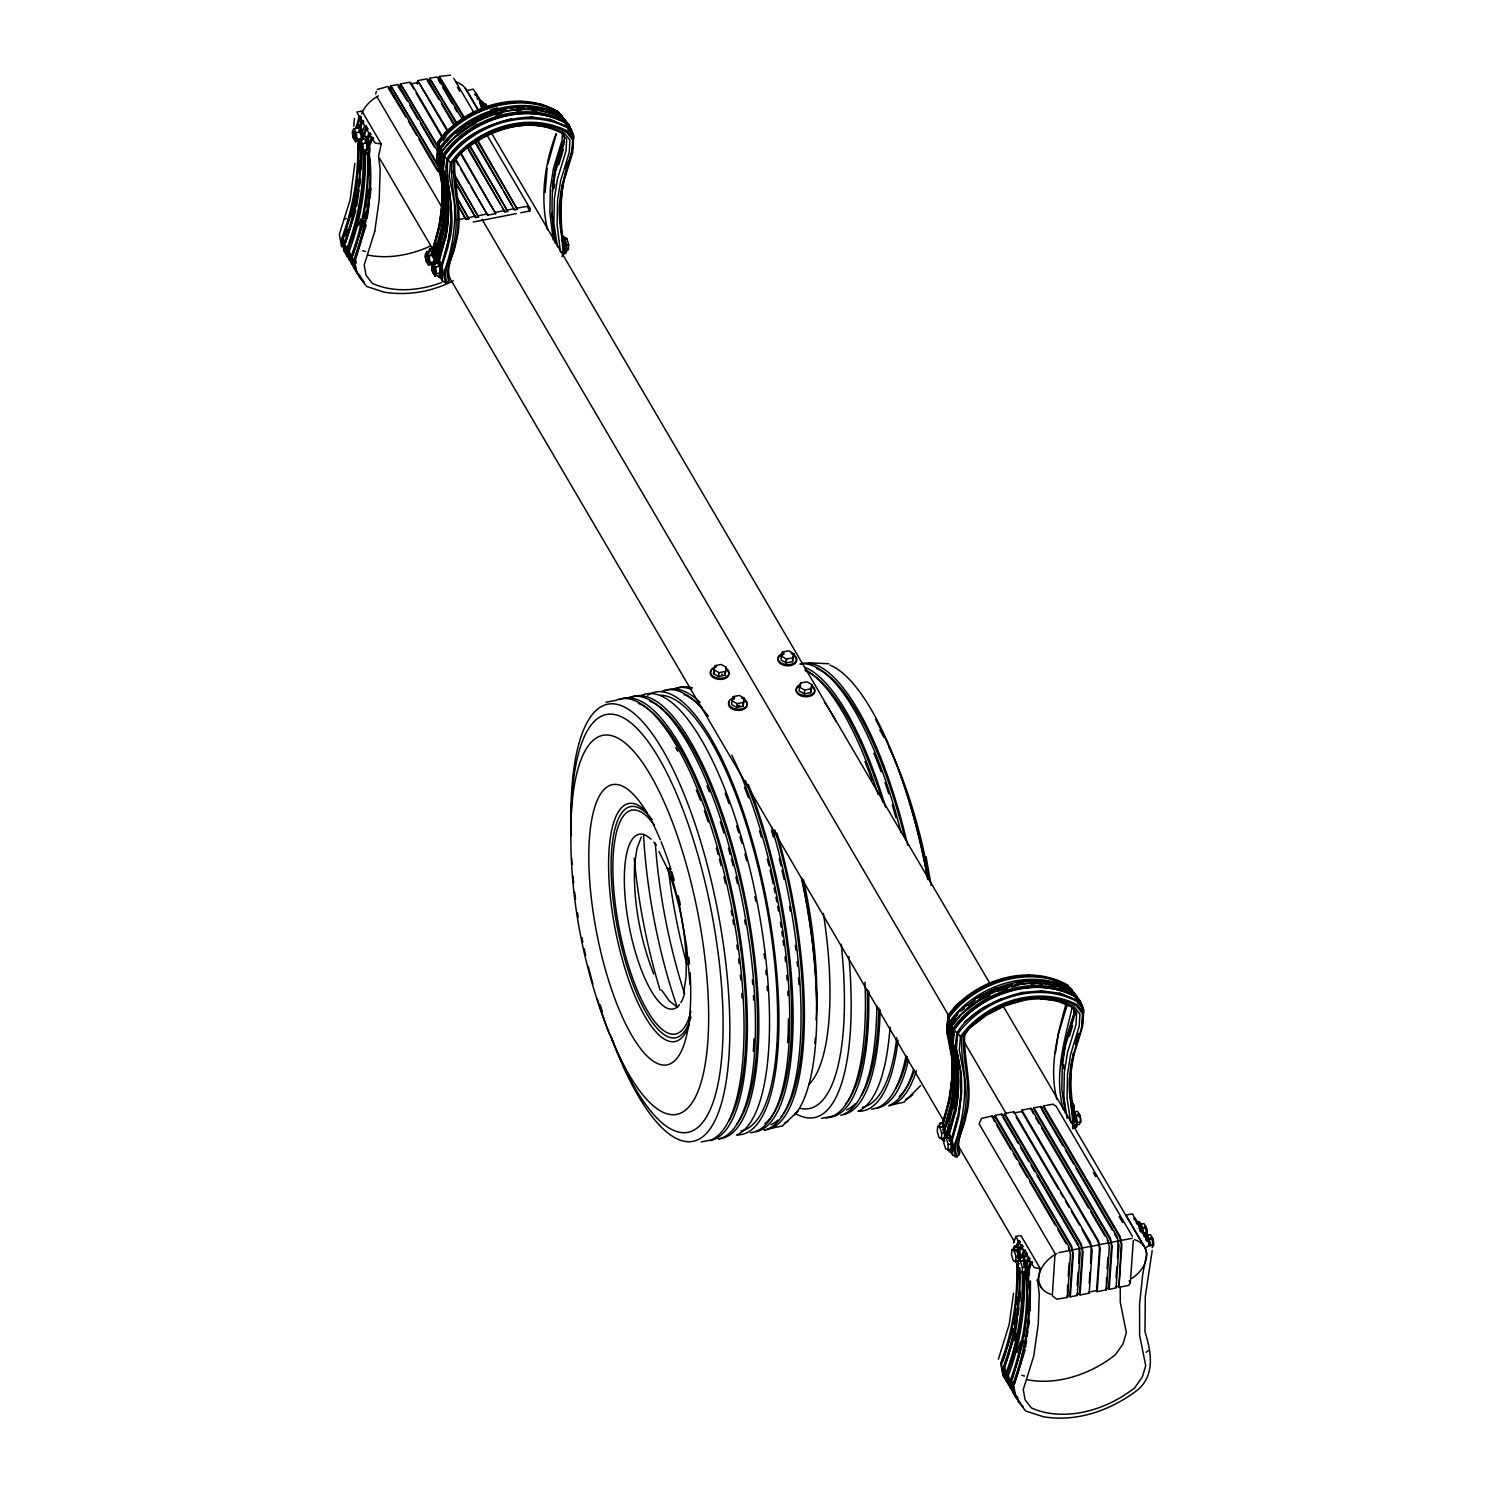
<?xml version="1.0" encoding="UTF-8"?>
<svg xmlns="http://www.w3.org/2000/svg" width="1493" height="1493" viewBox="0 0 1493 1493"><rect width="100%" height="100%" fill="white"/><g stroke="black" fill="none" stroke-linecap="round" stroke-linejoin="round"><path stroke-width="1.5" d="M357.76 143.496C358.563 175.95 352.964 208.236 341.636 238.656L343.857 250.805L350.09 258.812M360.205 147.676C361.007 180.13 355.409 212.417 344.099 242.836M360.933 150.756C361.605 182.613 355.857 214.227 344.808 244.068L347.029 256.199L352.012 262.619M361.773 149.151L361.306 169.381M363.228 152.827C364.031 185.3 358.432 217.567 347.123 247.987L349.325 260.137L353.076 264.952M364.796 152.454C365.58 184.927 360.037 217.25 348.709 247.689L350.836 259.353M1018.375 1267.669L1018.282 1279.165M1023.843 1277C1024.627 1309.492 1019.084 1341.815 1007.756 1372.254L1009.884 1383.918M571.24 816.783C568.198 890.593 582.289 964.665 609.051 1033.38M634.6 864.354C633.051 901.716 640.198 939.209 653.729 973.977M439.595 145.679L438.102 141.63C463.185 106.992 515.813 89.375 555.097 109.978L559.912 116.118M942.68 1123.688L949.193 1100.061L952.105 1075.632L951.676 1057.399L946.823 1031.812L948.055 1015.445C973.137 980.808 1025.784 963.19 1065.05 983.794L1067.458 986.854M545.15 192.578L547.129 168.373M1062.344 1060.721L1061.859 1089.666L1065.461 1113.255M1063.576 1068.745L1063.651 1064.304M368.92 175.334L368.995 152.211M1074.214 1121.112A233.636 167.365 -30.4 0 1 1074.102 1054.263L1082.705 1026.102L1083.545 1009.567L1077.181 1001.448C1037 980.341 983.103 998.5 957.648 1034.126L956.453 1048.235M359.048 160.815L358.395 172.721M1020.447 1291.744L1019.887 1301.448M1027.968 1299.899L1024.067 1336.384M1030.133 1310.63L1030.487 1280.938M562.469 132.205L562.021 140.398L553.474 168.392L550.357 187.875L549.872 212.417L553.212 239.888M564.317 134.333L564.037 143.832L555.489 171.844L552.373 191.328M568.366 128.641L568.59 124.498L560.808 114.662C520.012 93.219 465.275 111.751 439.577 148.012L438.345 162.476A230.519 165.126 -30.4 0 1 440.715 230.538L434.22 254.183M571.259 133.586L570.139 127.148L557.598 111.21L541.157 104.323L520.385 101.524L511.856 102.289M572.528 148.777L573.293 134.631L572.118 131.104L560.715 116.211M1066.263 1002.979C1057.716 1034.014 1048.702 1066.86 1056.801 1099.296M1072.422 1006.021C1064.957 1039.8 1053.479 1074.773 1063.445 1109.822M1074.269 1008.13L1073.915 1014.568L1065.349 1042.637L1062.27 1061.934M1074.437 1009.473L1073.99 1017.647L1065.442 1045.66L1062.325 1065.144M1075.427 1014.792L1075.669 1010.518M1081.846 1009.025L1082.07 1004.92L1073.915 994.637M1081.697 1026.605L1082.425 1013.504L1076.696 1006.207C1038.195 986.033 986.63 1003.203 961.847 1037.019C959.906 1064.304 971.383 1091.458 963.041 1118.948C961.231 1131.414 952.254 1144.086 957.013 1156.832L952.814 1155.246L949.641 1150.189M1082.481 1022.593L1082.817 1016.528M353.822 126.103L354.42 118.544M356.379 126.793L359.141 116.342L356.808 112.05L361.885 111.042L381.238 144.037L378.587 156.112L380.192 169.511L379.222 199.483L374.762 231.284M354.886 163.372L350.127 199.894L339.34 234.326L341.561 246.774M357.088 128.025L359.85 117.555L361.343 117.611L360.13 120.914M363.322 136.983L366.084 125.711L364.609 125.673L362.295 121.735L363.788 121.773L363.079 120.541L361.586 120.504L359.85 117.555M370.992 188.267L370.003 198.065M433.884 263.216L441.349 232.106A230.295 164.958 -30.4 0 0 438.979 164.099L440.211 149.524C465.984 113.076 520.964 94.451 561.928 115.987M434.5 264.037L434.986 257.169M435.359 263.738L442.693 234.401A230.295 164.958 -30.4 0 0 440.304 166.376L441.555 151.819C467.328 115.372 522.307 96.746 563.253 118.283M435.564 264.112L442.917 234.774A230.295 164.958 -30.4 0 0 440.528 166.749L441.76 152.193C467.552 115.745 522.513 97.101 563.477 118.656M457.138 197.468L468.821 218.892L465.965 219.452L457.81 204.056M452.752 171.49L478.525 216.989L475.67 217.549L454.6 180.074M460.479 152.081L495.676 213.648L487.67 215.216L456.018 159.676M470.146 145.735L507.695 211.315L504.821 211.875L467.272 146.295M474.643 140.379L514.544 209.972L517.399 209.412L477.499 139.819M520.796 212.752L529.828 210.98L530.015 208.441L487.8 136.423M555.153 240.186L551.831 212.454M555.247 243.34C549.779 209.132 550.45 173.337 563.962 140.753M560.435 251.981L557.094 224.473L557.58 199.969L560.677 180.504L569.244 152.473L569.915 140.174L564.727 133.549C530.202 114.961 487.595 129.406 459.993 153.966M562.805 254.295C563.178 236.23 557.15 218.407 560.099 200.118C560.771 179.179 573.069 160.647 572.472 139.689L566.743 132.41C528.223 112.218 476.659 129.387 451.894 163.204C449.953 190.488 461.43 217.642 453.088 245.151C451.278 257.598 442.283 270.27 447.06 283.035L442.842 281.43L439.334 275.757L438.251 276.205M563.57 250.376L564.055 243.49M563.869 251.384C560.043 218.221 558.345 183.62 572.155 151.969M563.813 253.847L564.261 247.297A233.636 167.365 -30.4 0 1 564.149 180.466L572.752 152.305L573.592 135.751L567.209 127.652C527.048 106.544 473.15 124.703 447.695 160.311C445.287 187.763 457.306 215.029 448.852 242.687C446.892 255.396 437.953 268.385 442.842 281.43M564.634 237.648L566.855 238.544L568.721 244.647L568.366 249.854L566.127 248.958M713.505 673.604L714.848 665.673L721.119 664.46L726.289 667.334L724.945 675.265L718.674 676.478L713.505 673.604L714.587 669.499M718.674 676.478L718.954 672.671L713.766 669.778M724.945 675.265L726.289 667.334M731.906 700.758L731.645 704.565L736.833 707.458L743.085 706.226L744.447 698.313L739.259 695.421L732.988 696.652L731.906 700.758L737.094 703.632L743.365 702.419L744.447 698.313M736.833 707.458L737.094 703.632M743.085 706.226L743.365 702.419M781.343 656.155L781.063 659.981L786.251 662.873L792.522 661.642L793.865 653.729L788.677 650.836L782.425 652.049L781.343 656.155L786.512 659.048L792.783 657.834L793.865 653.729M782.164 655.875L782.425 652.049M786.251 662.873L786.512 659.048M792.522 661.642L792.783 657.834M799.483 687.135L799.222 690.942L804.41 693.834L810.662 692.603L812.024 684.69L806.836 681.797L800.565 683.029L799.483 687.135L804.671 690.009L810.942 688.796L812.024 684.69M800.304 686.836L800.565 683.029M804.41 693.834L804.671 690.009M810.662 692.603L810.942 688.796M937.66 1126.487L937.287 1131.713L939.153 1137.815L941.392 1138.711L944.36 1138.133L944.714 1132.907L942.848 1126.804L937.66 1126.487L942.848 1126.804M941.392 1138.711L941.747 1133.486L939.881 1127.383M944.136 1137.535L943.763 1142.761L945.629 1148.863L947.868 1149.741L950.817 1149.162L951.19 1143.955L949.324 1137.853L944.136 1137.535L949.324 1137.853M945.312 1137.554L945.554 1134.008M945.536 1137.909L952.646 1108.217A230.295 164.958 -30.4 0 0 950.276 1040.192L951.508 1025.635C977.28 989.187 1032.26 970.543 1073.224 992.099M947.868 1149.741L948.223 1144.534L946.357 1138.431M994.431 1121.318L992.173 1115.962L981.554 1118.406L979.091 1123.818L1055.066 1253.467L1052.304 1295.719L1056.689 1299.19L1067.458 1297.417L1070.444 1254.755L1068.652 1246.431L992.173 1115.962M994.954 1116.745L995.047 1115.402L1001.896 1114.058L1078.357 1244.527L1080.167 1252.851L1077.181 1295.532L1070.313 1296.857L1069.716 1295.812L1072.665 1253.411L1071.283 1247.01L994.954 1116.745L992.08 1117.305M1001.896 1114.058L1001.803 1115.402L1004.658 1114.842L1081.007 1245.106L1082.388 1251.526L1079.42 1293.927L1080.036 1294.972L1089.181 1293.181L1092.167 1250.518L1090.357 1242.195L1013.896 1111.725L1004.752 1113.498L1004.658 1114.842M1013.896 1111.725L1013.803 1113.069L1021.809 1111.501L1098.157 1241.765L1099.539 1248.185L1096.571 1290.587L1097.187 1291.632L1106.332 1289.84L1109.318 1247.178L1107.507 1238.854L1031.047 1108.366L1021.903 1110.157L1021.809 1111.501M1011.862 1249.566L1011.507 1254.773L1013.374 1260.876L1015.595 1261.772L1018.525 1261.193L1018.898 1255.986L1017.032 1249.884L1011.862 1249.566L1017.032 1249.884M1015.595 1261.772L1015.968 1256.546L1014.102 1250.443M1018.338 1260.596L1017.965 1265.821L1019.831 1271.924L1022.07 1272.801L1025 1272.241L1025.374 1267.016L1023.507 1260.913L1018.338 1260.596L1023.507 1260.913M1033.305 1113.722L1031.047 1108.366M1022.07 1272.801L1022.425 1267.594L1020.559 1261.492M1033.809 1109.168L1033.902 1107.825L1040.77 1106.481L1117.231 1236.95L1119.041 1245.274L1116.055 1287.955L1109.187 1289.28L1108.571 1288.235L1111.539 1245.834L1110.157 1239.433L1033.809 1109.168L1030.954 1109.728M1025.672 1272.95L1026.176 1265.635L1028.696 1258.823L1030.17 1258.86L1025.672 1253.672L1027.147 1253.709L1025.934 1257.013M1028.976 1275.414L1029.461 1268.434L1031.906 1261.809L1030.413 1261.772L1028.696 1258.823M1040.77 1106.481L1040.677 1107.825L1043.532 1107.265L1119.881 1237.529L1121.262 1243.949L1118.91 1287.395L1128.839 1285.305L1130.332 1282.711L1133.28 1240.608M1043.532 1107.265L1043.626 1105.921L1052.938 1104.148L1056.148 1106.294L1132.347 1236.316M1072.758 1128.111C1073.15 1110.045 1067.103 1092.223 1070.052 1073.915C1070.798 1051.613 1084.329 1031.943 1083.545 1009.567L1081.996 1008.036M1073.523 1124.192L1074.008 1117.305L1070.388 1093.604A231.079 165.518 -30.4 0 1 1070.649 1071.899M1073.766 1127.663C1073.728 1103.159 1066.935 1078.375 1073.822 1053.927M1067.458 1297.417L1067.626 1285.212M1068.26 1276.291L1069.193 1262.91M1070.313 1296.857L1073.299 1254.195L1071.507 1245.871L995.047 1115.402M1077.2 1285.548L1078.133 1272.167M1078.748 1263.246L1079.234 1248.708L1082.089 1248.148M1080.036 1294.972L1083.022 1252.291L1081.212 1243.968L1004.752 1113.498M1089.199 1283.215L1089.983 1272.055M1090.599 1263.134L1091.234 1246.375L1081.921 1229.299M1097.187 1291.632L1100.173 1248.95L1098.363 1240.627L1021.903 1110.157M1106.332 1289.84L1106.5 1277.635M1107.134 1268.714L1107.899 1257.554M1109.187 1289.28L1112.173 1246.618L1110.381 1238.294L1033.902 1107.825M1116.055 1277.971L1116.839 1266.81M1117.473 1257.89L1118.108 1241.131L1120.963 1240.571M1118.91 1287.395L1121.896 1244.714L1120.086 1236.391L1043.626 1105.921M1152.185 1250.518L1145.299 1296.521L1144.982 1331.849C1151.103 1351.202 1155.414 1374.157 1138.207 1389.498C1111.576 1410.083 1077.125 1422.474 1043.308 1416.726L1025.728 1411.053L1018.021 1401.143M438.102 141.63L436.87 157.997L441.723 183.583L442.133 201.816L439.222 226.245L432.149 252.018M568.59 124.498L569.934 126.793L558.401 111.975C518.034 90.774 463.894 109.045 438.363 144.84L437.15 159.06A231.079 165.518 -30.4 0 1 439.521 227.272L433.026 250.899M440.398 155.067L440.92 149.001L448.665 138.065M440.752 155.683L441.107 151.633M441.872 160.199L442.208 156.13M571.483 129.443L564.821 120.933C523.856 99.396 468.895 118.04 443.104 154.47L441.872 169.045A230.295 164.958 -30.4 0 1 444.261 237.051L437.169 262.861M568.18 127.297L570.737 130.563L563.981 121.773C523.707 100.61 469.679 118.843 444.168 154.544L442.973 168.728A231.191 165.592 -30.4 0 1 445.325 236.958L438.83 260.584M565.511 122.687C524.715 101.244 469.978 119.776 444.279 156.037L443.048 170.501A230.519 165.126 -30.4 0 1 445.418 238.563M564.335 122.389C524.062 101.225 470.034 119.459 444.541 155.16L443.328 169.344A231.191 165.592 -30.4 0 1 447.452 188.379M531.9 116.995C499.688 118.059 465.219 131.925 446.836 159.303L445.623 173.524A231.079 165.518 -30.4 0 1 447.975 241.717L440.902 267.508M446.37 167.869L447.154 158.575C461.132 136.498 487.035 125.039 511.539 118.731M568.292 129.443L573.592 135.751L573.499 138.774L567.471 131.104C528.205 110.501 475.558 128.118 450.475 162.756L449.318 176.361L454.171 201.91A233.636 167.365 -30.4 0 1 444.578 270.644L444.13 277.175L445.642 283.185M454.712 161.113C453.573 188.118 464.062 215.104 455.944 242.351C454.413 254.37 445.343 266.519 449.897 278.818L447.06 283.035M948.055 1015.445L946.898 1029.05L951.75 1054.599M1068.353 985.791C1027.986 964.59 973.847 982.861 948.316 1018.655L947.103 1032.876A231.079 165.518 -30.4 0 1 949.473 1101.069L942.382 1126.86M948.298 1023.955L948.857 1017.368M948.316 1018.655L949.529 1021.828L948.298 1036.291A230.519 165.126 -30.4 0 1 950.686 1104.353L943.595 1130.145M995.98 988.142L976.441 998.126L958.226 1011.974L950.164 1023.34L948.932 1037.915A230.295 164.958 -30.4 0 1 951.321 1105.921L944.211 1131.713M950.35 1028.882L949.679 1036.982A231.191 165.592 -30.4 0 1 952.31 1047.414M950.033 1037.598L950.369 1033.548M1073.43 992.472C1032.465 970.917 977.504 989.56 951.732 1025.99L950.481 1040.565A230.295 164.958 -30.4 0 1 952.87 1108.571M948.018 1017.685C973.473 982.077 1027.371 963.918 1067.551 985.025L1081.436 1003.259L1074.773 994.749C1033.809 973.212 978.848 991.837 953.057 1028.285L951.825 1042.861A230.295 164.958 -30.4 0 1 954.214 1110.867L947.122 1136.658M1079.42 1002.736L1073.934 995.588C1033.66 974.425 979.632 992.658 954.139 1028.36L952.926 1042.543A231.191 165.592 -30.4 0 1 955.277 1110.773L948.801 1134.4M1074.288 996.204C1034.014 975.041 979.987 993.256 954.494 1028.976L953.001 1044.316A230.519 165.126 -30.4 0 1 955.371 1112.378M1021.996 992.602C997.044 998.686 970.581 1010.388 956.789 1033.119L955.576 1047.34A231.079 165.518 -30.4 0 1 957.946 1115.532L950.854 1141.305M956.509 1039.371L955.931 1046.332L961.305 1073.84L961.735 1092.074L958.805 1116.484L951.732 1142.276M1083.451 1012.59L1077.442 1004.92C1038.158 984.298 985.529 1001.915 960.447 1036.571L959.29 1050.176L964.123 1075.707A233.636 167.365 -30.4 0 1 954.531 1144.459L954.083 1150.991L955.595 1156.982M964.665 1034.929C963.545 1061.934 974.015 1088.92 965.915 1116.167C964.385 1128.185 955.296 1140.335 959.85 1152.633L957.013 1156.832M440.547 221.039L441.088 216.541M442.152 207.546L442.693 203.048M951.302 1088.117L951.843 1083.619M952.646 1076.864L952.926 1060.776M357.443 179.44L353.99 204.093L347.757 223.931M356.752 206.015L358.955 190.339M359.57 185.86L360.522 179.123M364.087 218.557L365.038 211.819M365.654 207.34L368.174 189.406M367.166 218.239L369.368 202.563M1013.56 1293.199L1009.175 1324.459L998.406 1359.209M1013.654 1324.16L1015.856 1308.484M1016.49 1304.005L1017.442 1297.268M1017.368 1319.383L1015.483 1332.82L1004.733 1367.084L1005.442 1370.985M1018.002 1314.904L1018.935 1308.167M1023.451 1340.863L1012.067 1379.607M1025.579 1347.283L1026.531 1340.565M1027.147 1336.086L1027.781 1331.588M1028.416 1327.109L1029.349 1320.391M634.562 864.951L636.932 848.565L641.318 837.013M683.682 992.994L686.015 977.187C687.564 939.825 680.435 902.332 666.886 867.564M547.819 164.062L556.404 133.866M552.391 186.905L555.452 167.701L563.384 141.76M554.034 188.361L554.724 184.068M1055.364 1053.013L1058.481 1033.548L1067.028 1005.517M375.676 93.947L376.385 91.502M433.213 249.014L439.688 225.443M435.583 255.023L442.077 231.396A231.191 165.592 -30.4 0 0 442.88 226.917M437.71 249.2L442.432 232.012M438.401 253.829L441.349 243.098M438.326 264.354L445.698 237.574A231.191 165.592 -30.4 0 0 448.18 194.948M943.165 1122.829L950.239 1097.112M946.133 1126.692L952.03 1105.212M948.26 1120.851L950.033 1114.413M946.581 1134.083L948.951 1125.498M948.876 1136.024L955.651 1111.371A231.191 165.592 -30.4 0 0 958.151 1068.764M556.049 133.791C544.478 164.267 540.13 197.729 547.502 229.754M558.755 164.734L563.365 149.599M1065.405 1041.517L1073.99 1013.411M1069.38 1036.385L1072.665 1025.579M347.104 225.984L343.241 238.357L346.301 254.967L351.284 261.387M345.256 235.465L347.178 229.269M345.685 242.538L355.745 210.476M353.039 255.06L363.769 220.796M1002.941 1360.851L1013.038 1328.639M1012.926 1384.086C1023.209 1355.98 1029.218 1326.363 1029.032 1296.372C1030.823 1284.652 1024.254 1272.783 1030.413 1261.772M1014.531 1383.787L1025.262 1349.523M351.247 216.336L354.699 205.325M358.693 225.686L360.783 219.06M366.214 224.958L355.483 259.222L356.192 263.123M374.762 231.266L364.199 265.007L366.065 275.272L372.298 283.315A91.092 65.244 -30.4 0 0 441.499 282.55M1014.12 1340.658L1016.192 1334.051M1017.05 1352.434L1020.521 1341.423M1136.397 1222.058L1132.59 1213.846L1125.983 1215.115L1145.336 1248.148L1146.773 1253.541L1142.798 1273.884L1139.551 1304.303L1139.626 1335.209L1145.71 1365.684L1142.332 1376.975L1134.773 1387.706A91.092 65.244 -30.4 0 1 1031.346 1407.862L1025.112 1399.837L1023.246 1389.572L1033.809 1355.849L1038.27 1324.048L1039.24 1294.076L1037.635 1280.677L1040.285 1268.621L1020.951 1235.607L1015.949 1236.353L1018.189 1240.888L1015.669 1247.7M562.003 256.591L563.234 253.119M1072.59 1128.671L1073.822 1125.199M358.189 123.005L360.615 116.379L359.141 116.342M359.085 127.316L361.586 120.504M360.429 126.849L362.295 121.735M360.634 127.185L363.079 120.541M362.108 132.466L364.609 125.673M364.124 135.919L366.625 129.107L368.099 129.144L366.084 125.711M366.42 139.838L368.92 133.026L366.625 129.107M367.147 141.07L369.648 134.258L371.122 134.295L368.92 133.026M367.969 139.707L370.413 133.082M368.864 144.019L371.365 137.207L369.648 134.258M369.592 145.25L372.093 138.438L373.586 138.476L371.365 137.207M370.413 143.888L372.858 137.244M1013.467 1243.109L1015.949 1236.353M1017.032 1247.234L1018.898 1242.12L1020.391 1242.157L1018.189 1240.888M1017.237 1247.569L1019.663 1240.926M1018.133 1251.88L1020.633 1245.069L1018.898 1242.12M1018.842 1253.112L1021.343 1246.3L1022.836 1246.338L1021.623 1249.66M1020.895 1248.428L1022.108 1245.106L1020.633 1245.069M1021.156 1257.031L1023.657 1250.22L1021.343 1246.3M1022.705 1256.901L1025.131 1250.257L1023.657 1250.22M1023.172 1260.465L1025.672 1253.672M1025.467 1264.403L1027.968 1257.591M1027.016 1264.272L1029.461 1257.629M1031.906 1261.809L1032.615 1263.041L1031.14 1263.003C1024.945 1276.571 1032.223 1291.258 1029.573 1305.647C1029.125 1332.988 1022.817 1359.675 1013.654 1385.317L1015.856 1397.467L1023.34 1407.097M376.777 96.41L442.432 208.012M389.99 88.124L390.849 85.885L397.698 84.541L399.303 85.736L438.121 151.969M390.587 89.449L391.241 87.714L392.472 88.628L439.446 168.784M399.713 86.239L400.553 83.981L409.717 82.208L411.303 83.403L443.066 137.599M400.292 87.546L400.964 85.81L402.196 86.725L438.606 148.852M416.864 82.899L417.704 80.641L426.849 78.849L428.454 80.043L454.339 124.218M417.443 84.205L418.115 82.47L419.346 83.384L447.527 131.496M428.864 80.547L429.723 78.289L436.572 76.964L438.177 78.159L461.71 118.302M429.461 81.872L430.115 80.137L431.346 81.051L457.175 125.132M438.569 78.662L439.427 76.404L450.681 75.173M920.584 1085.635L903.844 1102.263L892.945 1104.521M362.071 152.79L363.564 150.289L362.706 143.757L360.336 139.707L364.591 138.886L366.961 142.917L367.838 149.449L366.326 151.95L362.071 152.79L359.701 148.74L358.824 142.208L361.362 138.42L360.485 131.869L358.133 127.838L353.86 128.678L352.367 131.16L353.225 137.711L355.595 141.742L359.869 140.902M355.595 141.742L357.088 139.241L356.23 132.709L353.86 128.678M434.948 276.112L436.441 273.611L435.583 267.079L433.213 263.029L437.524 262.189L439.894 266.239L440.752 272.771L439.259 275.272L434.948 276.112L432.578 272.062L431.72 265.53L434.295 261.723L433.418 255.191L431.048 251.16L426.737 252L425.244 254.482L426.102 261.032L428.472 265.063L432.783 264.224M428.472 265.063L429.984 262.563L429.107 256.031L426.737 252M1073.224 1112.136L1077.535 1111.296L1079.906 1115.327L1080.783 1121.859L1079.271 1124.36L1074.96 1125.199M1152.167 1247.681L1153.66 1245.181L1152.801 1238.649L1150.431 1234.618L1146.157 1235.439M439.091 141.35L445.996 131.608L461.412 119.888M438.065 143.869C456.391 116.659 490.693 102.868 522.774 101.823M443.365 140.342L445.866 136.796M446.444 142.32L449.02 138.681M447.751 144.728L450.345 141.07M949.044 1015.165L955.949 1005.405L964.515 998.91M949.529 1021.828C975.246 985.567 1029.983 967.035 1070.761 988.478L1079.887 1000.59M958.618 1011.881L951.228 1023.414M952.515 1021.604L957.685 1014.307M953.803 1024.049L960.298 1014.885M377.132 89.505L387.993 86.426L389.58 87.62L441.349 175.95M798.382 1110.736L782.519 1125.927L771.601 1128.185M1148.266 1350.68L1146.195 1352.322M456.186 133.232L466.936 125.076L486.214 115.204L496.273 112.218M457.53 135.62L468.317 127.428L476.043 123.471M463.894 150.457L460.348 153.144L453.723 162.83C452.192 189.966 463.166 217.045 454.936 244.404C453.275 256.647 444.242 269.039 448.889 281.561M467.44 147.77C493.194 126.98 531.527 116.939 562.003 133.325L566.668 139.278L566.034 150.849L557.505 178.768L554.37 198.494L553.884 223.259L557.486 246.812M967.949 996.298L989.654 983.924M960.764 1011.134L964.347 1008.41M967.931 1005.685L975.097 1000.254M962.108 1013.523L978.27 1001.243L989.859 995.308M964.571 1022.126L982.525 1008.503L1001.84 998.612M986.257 1014.848L970.319 1026.96L963.676 1036.627C962.145 1063.781 973.137 1090.842 964.889 1118.22C963.228 1130.462 954.195 1142.854 958.861 1155.377M969.946 1027.781L986.481 1015.24L1004.602 1005.965L1023.526 1000.329M463.129 118.582L481.772 109.064L505.474 102.868M466.562 124.46L485.86 114.606L505.978 108.597M976.534 998.276C1004.64 981.069 1041.722 972.988 1071.881 989.803M978.811 997.903L994.245 990.008M988.217 1013.859L1003.893 1005.834M453.349 280.777C432.242 291.676 407.757 295.931 384.261 292.161L366.681 286.488L358.973 276.578M344.211 219.191L346.227 218.445M948.223 1150.021L949.287 1149.573M477.349 97.493L476.267 93.499L474.737 94.115L475.465 95.347L476.995 94.731L478.73 97.661L480.335 103.67M478.73 97.661L477.181 98.295L477.909 99.527L479.44 98.893L482.818 106.824M481.25 107.365L480.205 103.465L481.754 102.83M483.751 106.264L482.22 106.899L480.205 103.465M1135.315 1218.045L1133.784 1218.68L1134.512 1219.912L1136.042 1219.277L1138.842 1226.238M1137.759 1222.226L1136.229 1222.86L1136.957 1224.092L1138.487 1223.458L1140.783 1227.377L1142.388 1233.386M1140.297 1231.912L1139.252 1228.011L1140.783 1227.377M1145.336 1248.148L1150.562 1244.173L1148.266 1240.16L1146.736 1240.795L1142.798 1230.829L1141.268 1231.464L1139.252 1228.011M1145.112 1234.748L1143.563 1235.383L1144.291 1236.615L1145.822 1235.98L1147.557 1238.929L1149.162 1244.938M1147.557 1238.929L1146.027 1239.563L1146.736 1240.795M490.656 109.773L497.318 107.795M500.304 111.005L506.351 109.213M495.695 115.129L501.76 113.337M991.725 982.861L1009.007 977.71M996.167 989.019L1012.273 984.223M997.585 991.352L1007.682 988.347M1011.713 987.153L1017.759 985.343M1005.927 1005.218C1027.968 997.025 1053.61 995.794 1074.68 1007.364L1079.868 1013.99L1079.196 1026.288L1070.649 1054.301L1067.532 1073.784L1067.066 1098.288L1070.668 1121.896M1058.742 1252.646L1070.052 1250.369M391.241 87.714L388.385 88.274L406.059 117.238M400.964 85.81L398.108 86.37L407.552 101.319M410.108 84.037L418.115 82.47M430.115 80.137L427.259 80.678L439.054 99.639M483.247 105.014L486.177 104.435L487.427 108.504M356.23 132.709L360.485 131.869M357.088 139.241L361.362 138.42M362.706 143.757L366.961 142.917M363.564 150.289L367.838 149.449M457.474 219.77L466.059 218.109M468.914 217.549L475.763 216.205M478.618 215.645L487.782 213.872M495.769 212.305L504.914 210.513M507.788 209.972L514.637 208.628M517.492 208.068L527.496 206.295L530.015 208.441M473.3 222.009L516.261 213.63M429.107 256.031L433.418 255.191M429.984 262.563L434.295 261.723M566.855 238.544L563.906 239.123L565.772 245.225L568.721 244.647M435.583 267.079L439.894 266.239M436.441 273.611L440.752 272.771M718.954 672.671L725.206 671.458M606.046 702.251L616.105 700.292A225.368 69.201 79 0 1 728.547 892.161A225.368 69.201 79 0 1 711.228 1139.961L701.169 1141.921M832.553 1116.297L821.598 1118.313M941.747 1133.486L944.714 1132.907M1079.906 1115.327L1075.595 1116.167L1076.472 1122.699L1080.783 1121.859M948.223 1144.534L951.19 1143.955M1139.682 1224.409L1143.955 1223.569L1146.325 1227.601L1147.184 1234.132M1142.052 1228.44L1146.325 1227.601M1015.968 1256.546L1018.898 1255.986M1072.907 1249.809L1079.775 1248.465M1082.63 1247.924L1091.775 1246.132M1099.781 1244.565L1108.926 1242.792M1111.781 1242.232L1118.649 1240.888M1121.504 1240.347L1132.273 1238.294M1072.366 1250.052L1069.511 1250.593L1068.428 1247.569M1091.234 1246.375L1099.24 1244.807M1111.24 1242.475L1108.385 1243.016L1107.302 1239.992M1148.528 1239.489L1152.801 1238.649M1022.425 1267.594L1025.374 1267.016M1149.386 1246.02L1153.66 1245.181M1019.831 1271.924L1025 1272.241M1066.842 1296.372L1069.716 1295.812M1076.565 1294.487L1079.42 1293.927M1096.571 1290.587L1088.565 1292.136L1089.181 1293.181M1105.716 1288.795L1108.571 1288.235M1115.439 1286.91L1118.294 1286.35M510.382 108.205L523.614 107.011M517.362 108.224L523.968 107.627M516.634 110.725L521.057 110.333M1011.172 977.075L1019.7 976.31M1026.083 975.731L1030.338 975.34M1015.949 982.413L1035.769 980.621L1054.189 983.122L1068.615 989.168M1016.304 983.029L1022.91 982.431M1031.719 981.629L1036.142 981.237M1031.01 984.148L1035.433 983.738M1021.492 992.528L1041.853 990.811M808.777 662.836L828.802 663.713M381.238 144.056L375.191 143.011L372.093 138.438M1040.285 1268.621L1034.238 1267.557L1031.14 1263.003M528.111 107.123L544.236 109.325M528.485 107.739L533.076 108.354M532.292 110.37L536.901 110.986M531.209 116.939L550.357 119.515L566.855 126.438L573.293 134.631M1045.343 982.487L1049.952 983.122M1037.635 983.551L1042.245 984.167M1049.168 985.119L1056.092 986.071M1041.162 990.755L1060.31 993.33L1076.826 1000.254L1083.265 1008.447L1082.07 1004.92M1040.453 998.705L1057.305 1001.001L1071.955 1007.14L1076.64 1013.094L1076.005 1024.665L1067.476 1052.584L1064.322 1072.291L1063.837 1097.056L1067.122 1118.481M365.58 251.459L362.724 250.787M1024.627 1376.023L1021.772 1375.352M943.464 1139.924L944.696 1140.372M483.956 103.54L486.177 104.435M540.149 104.771L544.087 106.432M548.043 109.082L554.164 111.658M546.289 110.183L556.59 114.494M552.839 113.375L559.017 115.969M549.48 119.44L565.791 126.27M1048.142 977.766L1063.893 984.372M1054.562 983.738L1060.739 986.332M1064.845 988.049L1071.041 990.643L1077.088 998.201M1060.217 987.787L1064.36 989.523M1075.464 996.503C1034.686 975.041 979.949 993.573 954.232 1029.834L956.789 1033.119M1059.451 993.256L1075.762 1000.086L1078.263 1003.259M1071.078 991.464L1073.915 993.144M439.427 76.404L464.566 117.742M439.838 78.233L464.547 119.235M429.723 78.289L457.194 123.658M417.704 80.641L447.545 130.003M400.553 83.981L438.625 147.396M390.849 85.885L439.502 167.365M677.673 1007.308L669.536 1001.224L661.642 990.064M450.475 162.756L447.154 158.575M960.447 1036.571L957.106 1032.391M564.821 120.187L567.415 123.079M1074.792 994.002L1077.367 996.895M562.656 119.179L565.231 122.463M444.279 156.037L446.836 159.303M352.068 261.648L344.584 252.018L342.364 239.888C354.196 208.311 359.589 174.681 358.413 140.995M356.323 269.99L351.34 263.57L349.138 251.421C361.213 219.284 366.476 184.964 365.15 150.662M357.387 272.305L353.636 267.49L351.434 255.359C363.788 222.625 368.864 187.633 367.427 152.734M360.597 276.746L354.364 268.721L352.143 256.591C364.516 223.857 369.592 188.864 368.136 153.947M363.583 281.3L356.099 271.67L353.878 259.539C366.009 225.723 372.914 189.014 368.864 153.2M364.292 282.532L356.808 272.902L354.606 260.771C366.662 226.413 374.351 188.846 369.07 152.566M1009.137 1383.376L1002.904 1375.352L1000.683 1363.221C1013.056 1330.487 1018.133 1295.495 1016.677 1260.577M1008.615 1383.003L1003.613 1376.583L1001.411 1364.453C1013.766 1331.719 1018.861 1296.726 1017.405 1261.809M1011.582 1387.557L1005.349 1379.532L1003.128 1367.383C1014.96 1335.824 1020.354 1302.176 1019.196 1268.49M1013.56 1390.394L1006.077 1380.764L1003.856 1368.614C1015.949 1336.478 1021.193 1302.157 1019.887 1267.856M1013.355 1391.103L1008.372 1384.683L1006.151 1372.552C1018.245 1340.397 1023.507 1306.076 1022.182 1271.793M1017.871 1397.765L1010.388 1388.135L1008.167 1375.986C1020.54 1343.252 1025.616 1308.26 1024.161 1273.361M1017.685 1398.474L1012.683 1392.055L1010.481 1379.924C1022.612 1346.107 1029.517 1309.398 1025.467 1273.585M1017.144 1398.101L1013.411 1393.286L1011.19 1381.137C1023.34 1347.339 1030.245 1310.63 1026.176 1274.798M1020.13 1402.655L1015.128 1396.235L1012.422 1381.566M1071.078 1100.248L1073.43 1104.279L1074.307 1110.811M476.267 93.499L473.15 89.132L466.936 90.55L479.44 111.919M465.312 88.33L478.264 110.426M491.216 132.541L990.624 984.689M1002.4 1004.789L1143.75 1245.946M453.816 78.401L473.748 112.404M457.362 87.322L459.713 91.316M527.496 206.986L529.828 210.98M1093.38 1172.658L1095.713 1176.652M1119.078 1216.534L1122.587 1222.524M477.48 141.275L517.399 209.412M438.214 79.708L440.547 83.72M442.898 87.732L452.304 103.764M454.656 107.776L456.989 111.77M475.782 143.832L501.629 187.931M503.981 191.944L512.192 205.959M1041.853 1109.84L1062.997 1145.896M1065.349 1149.909L1073.56 1163.943M1075.912 1167.955L1112.322 1230.083M1114.674 1234.076L1117.025 1238.089M468.933 145.176L507.695 211.315M441.405 103.652L453.144 123.695M468.41 149.748L500.136 203.85M502.488 207.863L504.821 211.875M1035.657 1117.734L1039.184 1123.744M1041.535 1127.756L1088.509 1207.93M1090.86 1211.924L1104.951 1235.98M1129.175 1280.733L1130.332 1282.711M460.441 153.536L495.676 213.648M411.34 84.952L413.692 88.964M416.043 92.958L441.872 137.057M455.962 161.095L458.314 165.107M460.665 169.12L468.895 183.154M471.228 187.148L487.67 215.216M1016.154 1117.081L1058.444 1189.212M1060.795 1193.224L1063.128 1197.237M1065.479 1201.249L1069.007 1207.258M1071.358 1211.271L1079.588 1225.286M482.09 219.415L948.522 1015.296M963.825 1041.405L1006.226 1113.759M440.211 149.524L441.555 151.819M441.76 152.193L443.104 154.47M453.872 174.905L478.525 216.989M950.164 1023.34L951.508 1025.635M951.732 1025.99L953.057 1028.285M409.903 105.331L418.133 119.347M420.466 123.359L434.575 147.415M454.525 181.474L475.67 217.549M1002.979 1117.417L1018.245 1143.47M1020.596 1147.464L1028.826 1161.498M1031.159 1165.51L1034.686 1171.52M1037.038 1175.532L1078.151 1245.666M457.063 198.849L468.821 218.892M408.41 121.25L416.622 135.284M418.973 139.278L437.766 171.359M457.735 205.418L465.965 219.452M996.783 1125.311L1010.873 1149.367M1013.224 1153.38L1016.752 1159.389M1019.103 1163.402L1027.315 1177.417M1029.666 1181.43L1055.514 1225.529M1057.865 1229.523L1066.077 1243.557M360.615 116.379L361.343 117.611M1022.108 1245.106L1022.836 1246.338M1025.131 1250.257L1027.147 1253.709M379.67 158.482L433.866 250.936M449.169 277.063L943.856 1121.168M957.983 1145.299L1014.531 1241.765M1036.907 1279.949L1041.61 1287.992M658.973 851.477L667.091 868.012M438.363 144.84L439.577 148.012M560.398 227.496L561.629 231.564M1148.266 1240.16L1149.349 1244.154M1145.822 1235.98L1146.904 1239.992M1142.798 1230.829L1143.881 1234.823M1138.487 1223.458L1139.551 1227.47M479.44 98.893L480.503 102.905M476.995 94.731L478.059 98.725M669.685 868.03L679.67 906.475L686.612 946.245L690.046 984.596M951.769 1151.14L952.814 1155.246M440.416 274.376L441.984 280.572M440.416 170.277L441.237 174.532M436.945 155.235L438.158 161.617M438.961 165.872L440.976 176.529M346.395 246.42L347.104 250.301M926.071 856.665L931.091 885.424M1069.846 1094.5L1070.5 1098.811M1072.161 1109.579L1071.172 1103.122A3.602 1.101 79 0 1 1072.142 1103.98M1062.773 1092.727L1065.405 1109.896M560.547 224.995L561.536 231.452M1120.235 1286.723L1120.273 1302.195L1126.357 1332.689L1122.979 1343.961L1115.439 1354.692A91.092 65.244 -30.4 0 1 1027.277 1379.737M824.304 702.009A225.368 69.201 79 0 1 836.267 721.754M898.039 1040.061A225.368 69.201 79 0 1 858.568 1111.259M805.306 670.842A221.785 68.081 79 0 1 882.848 802.077M907.333 1056.633A221.785 68.081 79 0 1 895.707 1088.752M804.839 667.334A225.368 69.201 79 0 1 885.629 807.284M908.509 1059.377A225.368 69.201 79 0 1 877.212 1108.105M805.063 669.648A225.368 69.201 79 0 1 878.108 794.481M906.008 1055.906A225.368 69.201 79 0 1 871.613 1109.075M801.05 663.825A225.368 69.201 79 0 1 901.025 832.329M913.735 1068.951A225.368 69.201 79 0 1 889.585 1105.175M799.949 664.068A225.368 69.201 79 0 1 907.707 845.337M916.403 1070.593A225.368 69.201 79 0 1 888.615 1105.884M816.708 668.603A221.785 68.081 79 0 1 904.553 836.976M914.276 1070.649A221.785 68.081 79 0 1 899.271 1096.366M829.884 665.113A222.718 68.379 79 0 1 927.788 879.601M912.802 1094.668A222.718 68.379 79 0 1 905.691 1099.333M875.551 719.533A212.864 65.356 79 0 1 927.732 877.791M879.788 729.946A193.045 59.272 79 0 1 883.931 737.355M889.081 747.452A193.045 59.272 79 0 1 929.71 880.87M896.789 1037.654A221.785 68.081 79 0 1 862.431 1107.321M890.015 1027.165A225.368 69.201 79 0 1 858.064 1111.333M880.124 1009.772A225.368 69.201 79 0 1 840.746 1115.103M848.92 956.658A222.718 68.379 79 0 1 795.153 1113.386M868.646 991.091A225.368 69.201 79 0 1 831.582 1116.988M864.97 982.17A225.368 69.201 79 0 1 825.984 1117.977M841.25 944.285A212.864 65.356 79 0 1 800.547 1108.478M867.377 989.56A221.785 68.081 79 0 1 845.542 1104.055M878.854 1007.924A221.785 68.081 79 0 1 861.498 1095.414M855.321 1103.644A221.785 68.081 79 0 1 846.568 1109.915M823.389 913.305A193.045 59.272 79 0 1 808.739 1084.683M876.839 1005.89A225.368 69.201 79 0 1 843.974 1114.077M873.928 753.349A221.785 68.081 79 0 1 881.15 771.769M885.032 782.593A221.785 68.081 79 0 1 888.746 793.735M892.235 804.876A221.785 68.081 79 0 1 895.968 817.735M864.951 761.542A221.785 68.081 79 0 1 872.099 780.447M571.24 835.651A222.718 68.379 79 0 1 659.197 744.149A222.718 68.379 79 0 1 725.822 1083.713A222.718 68.379 79 0 1 610.282 1034.612M689.523 1023.918A121.232 37.213 79 0 1 615.695 931.669A121.232 37.213 79 0 1 647.104 812.509M571.334 835.278A212.864 65.356 79 0 1 655.763 753.013A212.864 65.356 79 0 1 719.719 1074.363A212.864 65.356 79 0 1 611.645 1037.878M602.407 1011.657A212.864 65.356 79 0 1 600.242 1004.864M570.849 834.886A193.045 59.272 79 0 1 654.307 781.921A193.045 59.272 79 0 1 702.177 1078.543A193.045 59.272 79 0 1 597.312 998.929M592.908 983.98A193.045 59.272 79 0 1 588.298 966.475M585.667 955.389A193.045 59.272 79 0 1 584.174 948.727M582.774 942.046A193.045 59.272 79 0 1 581.878 937.548M578.183 917.131A193.045 59.272 79 0 1 577.474 912.615M575.533 899.178A193.045 59.272 79 0 1 574.656 892.217M573.611 882.923A193.045 59.272 79 0 1 572.92 875.999M572.006 864.596A193.045 59.272 79 0 1 571.576 857.915M690.102 972.69A142.768 43.838 79 0 1 638.071 1045.249A142.768 43.838 79 0 1 590.071 831.172A142.768 43.838 79 0 1 660.298 839.812M661.1 841.753A142.768 43.838 79 0 1 670.973 869.393M671.682 871.632A142.768 43.838 79 0 1 674.201 880.198M678.289 895.781A142.768 43.838 79 0 1 680.379 904.814M688.852 957.237A142.768 43.838 79 0 1 689.467 963.937M690.96 1016.882A117.76 36.149 79 0 1 640.964 1002.848A117.76 36.149 79 0 1 611.495 852.839A117.76 36.149 79 0 1 652.217 819.694M690.867 1011.34A114.047 35.011 79 0 1 642.195 1001.019A114.047 35.011 79 0 1 613.362 853.417A114.047 35.011 79 0 1 654.494 825.218M679.52 1004.602A89.039 27.341 79 0 1 628.124 920.64A89.039 27.341 79 0 1 650.985 839.215M653.803 842.183A89.039 27.341 79 0 1 656.192 845.169M684.596 993.517A89.039 27.341 79 0 1 680.864 1002.624M627.508 698.071A225.368 69.201 79 0 1 741.48 897.125A225.368 69.201 79 0 1 718.301 1139.084M619.464 699.638A225.368 69.201 79 0 1 733.418 898.693A225.368 69.201 79 0 1 710.257 1140.652M641.598 695.309A225.368 69.201 79 0 1 754.04 887.197A225.368 69.201 79 0 1 736.721 1134.979M630.867 697.418A225.368 69.201 79 0 1 745.567 900.092A225.368 69.201 79 0 1 719.402 1138.748M647.682 695.234A225.368 69.201 79 0 1 765.256 894.046A225.368 69.201 79 0 1 737.243 1134.923M660.485 695.253A221.785 68.081 79 0 1 766.674 907.109A221.785 68.081 79 0 1 741.107 1130.985M686.967 964.683A198.382 60.914 79 0 1 668.323 868.366M660.111 990.176A211.017 64.778 79 0 1 634.208 858.176M677.355 1007.514A209.543 64.33 79 0 1 643.539 834.214M684.429 993.256A205.232 63.005 79 0 1 655.315 843.078M675.713 747.694A221.785 68.081 79 0 1 677.747 751.222M696.373 790.096A221.785 68.081 79 0 1 700.422 800.229M704.36 810.83A221.785 68.081 79 0 1 708.167 821.803M716.379 848.173A221.785 68.081 79 0 1 718.208 854.687M719.402 859.072A221.785 68.081 79 0 1 721.156 865.716M723.937 876.895A221.785 68.081 79 0 1 725.523 883.632M731.197 910.749A221.785 68.081 79 0 1 732.055 915.34M732.876 919.931A221.785 68.081 79 0 1 733.679 924.522M736.851 945.05A221.785 68.081 79 0 1 737.449 949.529M738.624 958.879A221.785 68.081 79 0 1 739.166 963.545M740.36 975.172A221.785 68.081 79 0 1 740.771 979.8M741.778 993.424A221.785 68.081 79 0 1 742.04 997.884M649.735 701.169A221.785 68.081 79 0 1 743.607 896.005A221.785 68.081 79 0 1 737.187 1123.52M706.973 785.897A221.785 68.081 79 0 1 709.399 791.869M720.317 821.803A221.785 68.081 79 0 1 723.937 833.057M728.397 848.117A221.785 68.081 79 0 1 730.208 854.649M731.402 859.054A221.785 68.081 79 0 1 733.119 865.716M735.881 876.914A221.785 68.081 79 0 1 737.43 883.651M744.69 920.005A221.785 68.081 79 0 1 745.474 924.596M752.36 979.875A221.785 68.081 79 0 1 752.733 984.428M753.442 995.663A221.785 68.081 79 0 1 753.666 1000.067M753.984 1038.811A221.785 68.081 79 0 1 753.312 1051.408M725.113 793.194A221.785 68.081 79 0 1 729.069 803.719M736.609 825.797A221.785 68.081 79 0 1 738.718 832.59M739.987 836.789A221.785 68.081 79 0 1 741.872 843.209M744.895 854.108A221.785 68.081 79 0 1 746.649 860.752M754.898 896.658A221.785 68.081 79 0 1 755.813 901.212M764.117 953.896A221.785 68.081 79 0 1 764.659 958.581M765.853 970.207A221.785 68.081 79 0 1 766.264 974.817M767.141 986.22A221.785 68.081 79 0 1 767.421 990.699M661.735 691.39A225.368 69.201 79 0 1 708.41 716.229M731.813 755.215A225.368 69.201 79 0 1 789.106 993.554A225.368 69.201 79 0 1 750.27 1132.739M638.332 703.39A221.785 68.081 79 0 1 730.879 891.956A221.785 68.081 79 0 1 728.752 1121.299M683.962 694.488A221.785 68.081 79 0 1 702.177 707.533M745.362 780.54A221.785 68.081 79 0 1 764.827 1123.688M744.428 787.222A221.785 68.081 79 0 1 748.422 797.654M759.489 830.761A221.785 68.081 79 0 1 761.374 837.125M767.346 859.054A221.785 68.081 79 0 1 769.007 865.753M770.089 870.251A221.785 68.081 79 0 1 773.15 883.707M774.102 888.204A221.785 68.081 79 0 1 775.035 892.739M775.949 897.293A221.785 68.081 79 0 1 776.827 901.865M777.685 906.438A221.785 68.081 79 0 1 778.506 911.029M780.428 922.506A221.785 68.081 79 0 1 781.138 927.078M781.828 931.632A221.785 68.081 79 0 1 782.463 936.148M783.079 940.646A221.785 68.081 79 0 1 783.676 945.312M785.038 956.976A221.785 68.081 79 0 1 785.523 961.641M786.774 975.489A221.785 68.081 79 0 1 787.11 980.024M787.781 991.203A221.785 68.081 79 0 1 787.987 995.57M788.453 1018.823A221.785 68.081 79 0 1 787.669 1042.693M803.533 879.732A193.045 59.272 79 0 1 816.055 1019.906M774.886 829.996A221.785 68.081 79 0 1 781.231 1116.596M777.946 1120.03A221.785 68.081 79 0 1 770.855 1124.677M771.526 830.649A221.785 68.081 79 0 1 773.411 837.05M779.309 859.054A221.785 68.081 79 0 1 780.97 865.772M782.015 870.27A221.785 68.081 79 0 1 784.049 879.246M789.498 906.512A221.785 68.081 79 0 1 790.301 911.103M795.377 945.424A221.785 68.081 79 0 1 795.937 950.089M797.169 961.735A221.785 68.081 79 0 1 797.598 966.363M798.512 977.803A221.785 68.081 79 0 1 798.942 984.54M801.48 878.127A222.718 68.379 79 0 1 794.78 1114.879M787.987 1121.019A222.718 68.379 79 0 1 784.348 1122.997M801.872 878.724A212.864 65.356 79 0 1 816.578 1009.436M815.309 1038.27A212.864 65.356 79 0 1 814.842 1043.178M673.138 689.169A225.368 69.201 79 0 1 691.539 689.43M771.713 827.234A225.368 69.201 79 0 1 763.931 1130.182M665.076 690.736A225.368 69.201 79 0 1 700.124 702.382M748.348 784.553A225.368 69.201 79 0 1 792.97 1007.42A225.368 69.201 79 0 1 755.869 1131.75M676.478 688.516A225.368 69.201 79 0 1 692.491 687.918M776.976 833.057A225.368 69.201 79 0 1 765.032 1129.865M456.018 82.04A28.852 20.659 -30.4 0 1 467.048 91.484M1134.456 1239.675A28.852 20.659 -30.4 0 1 1131.731 1278.512M1050.904 1294.263A28.852 20.659 -30.4 0 1 1038.96 1275.992A28.852 20.659 -30.4 0 1 1056.876 1253.523M361.679 113.86A28.852 20.659 -30.4 0 1 378.438 95.888M430.208 246.158A91.092 65.244 -30.4 0 1 368.211 255.154M560.155 209.039A231.079 165.518 -30.4 0 1 561.368 191.72M561.947 187.539A231.079 165.518 -30.4 0 1 562.637 183.34M566.034 168.354A231.079 165.518 -30.4 0 1 567.937 161.823M440.678 165.835A231.191 165.592 -30.4 0 1 441.76 169.997M445.455 202.992A231.191 165.592 -30.4 0 1 445.343 207.602M444.746 216.392A231.191 165.592 -30.4 0 1 444.242 220.833M440.883 167.291A231.191 165.592 -30.4 0 1 441.891 171.49M443.832 182.221A231.191 165.592 -30.4 0 1 444.354 186.569M444.578 213.574A231.191 165.592 -30.4 0 1 443.589 222.457M441.947 168.354A231.042 165.499 -30.4 0 1 443.029 172.516M446.743 203.216A231.042 165.499 -30.4 0 1 446.612 210.102M445.772 221.113A231.042 165.499 -30.4 0 1 445.213 225.555M441.797 180.784A233.636 167.365 -30.4 0 1 432.205 249.518A9.369 2.874 79 0 1 435.452 263.291M451.353 211.763A232.815 166.768 -30.4 0 1 441.237 266.631M437.113 242.967A232.815 166.768 -30.4 0 1 435.116 249.424M433.082 266.295A3.602 1.101 79 0 1 435.284 270.046A3.602 1.101 79 0 1 433.884 272.379M433.567 271.707A3.602 1.101 79 0 1 432.877 269.095M438.345 265.287A3.602 1.101 79 0 1 439.129 266.538M439.763 268.815A3.602 1.101 79 0 1 439.688 271.819M564.242 242.668A3.602 1.101 79 0 1 564.69 244.46M562.32 235.203A9.369 2.874 79 0 1 566.78 246.756A9.369 2.874 79 0 1 563.906 252.821M562.264 236.006A9.369 2.874 79 0 1 565.959 248.062A9.369 2.874 79 0 1 562.992 253.008M562.059 240.97A3.602 1.101 79 0 1 562.376 241.119M563.589 243.714A3.602 1.101 79 0 1 563.719 247.633M438.307 259.39A9.369 2.874 79 0 1 442.842 272.081A9.369 2.874 79 0 1 438.998 275.794M436.46 261.182A9.369 2.874 79 0 1 436.908 259.987M435.303 263.048A9.369 2.874 79 0 1 439.129 261.406A9.369 2.874 79 0 1 441.928 274.32A9.369 2.874 79 0 1 438.102 275.962M426.345 256.348A3.602 1.101 79 0 1 427.912 255.919A3.602 1.101 79 0 1 428.827 261.144A3.602 1.101 79 0 1 427.091 260.678M430.917 254.407A3.602 1.101 79 0 1 431.776 254.426M432.112 254.892A3.602 1.101 79 0 1 432.951 257.244M432.541 264.746A9.369 2.874 79 0 1 431.701 263.048M429.984 250.133A9.369 2.874 79 0 1 435.135 253.978M435.732 256.311A9.369 2.874 79 0 1 436.367 261.032M432.503 266.146A9.369 2.874 79 0 1 430.805 263.216M428.827 254.071A9.369 2.874 79 0 1 432.224 249.686M431.066 254.519A3.602 1.101 79 0 1 433.287 257.766M359.925 144.075A3.602 1.101 79 0 1 361.81 144.354A3.602 1.101 79 0 1 362.053 149.711A3.602 1.101 79 0 1 360 145.773M365.654 142.619A3.602 1.101 79 0 0 365.001 141.91A3.602 1.101 79 0 1 365.748 142.376M366.513 144.97A3.602 1.101 79 0 1 366.476 148.703M363.975 136.665A9.369 2.874 79 0 1 368.435 140.977A9.369 2.874 79 0 1 369.517 152.995A9.369 2.874 79 0 1 365.225 150.774M362.388 139.726A9.369 2.874 79 0 1 366.476 138.606A9.369 2.874 79 0 1 368.864 152.193A9.369 2.874 79 0 1 364.348 150.942M366.643 144.578A3.602 1.101 79 0 1 366.55 148.833M353.729 131.925A3.602 1.101 79 0 1 355.539 133.866A3.602 1.101 79 0 1 355.726 138.494A3.602 1.101 79 0 1 353.916 136.554M358.955 130.936A3.602 1.101 79 0 1 360.261 133.885M480.279 101.692A9.369 2.874 79 0 1 484.982 106.731M480.018 101.244A9.369 2.874 79 0 1 484.087 106.899M357.051 126.83A9.369 2.874 79 0 1 360.615 126.868A9.369 2.874 79 0 1 363.434 137.729M359.589 142.824A9.369 2.874 79 0 1 357.872 139.913M355.913 128.697A9.369 2.874 79 0 1 359.72 127.054A9.369 2.874 79 0 1 362.519 139.969M960.783 1071.918A232.815 166.768 -30.4 0 1 961.268 1087.893M961.193 1090.207A232.815 166.768 -30.4 0 1 958.693 1112.434M957.834 1116.82A232.815 166.768 -30.4 0 1 951.19 1140.447M952.179 1061.411A233.636 167.365 -30.4 0 1 942.158 1123.333M1071.078 1067.626A231.079 165.518 -30.4 0 1 1071.899 1061.355M1072.609 1057.137A231.079 165.518 -30.4 0 1 1073.411 1052.938M1075.408 1044.335A231.079 165.518 -30.4 0 1 1078.581 1033.455M954.531 1062.587A231.191 165.592 -30.4 0 1 954.848 1067.084M954.848 1082.985A231.191 165.592 -30.4 0 1 954.344 1089.591M953.84 1094.033A231.191 165.592 -30.4 0 1 952.459 1102.972M953.896 1045.212A231.191 165.592 -30.4 0 1 957.927 1066.562M955.072 1085.784A231.191 165.592 -30.4 0 1 954.699 1090.207M953.56 1099.109A231.191 165.592 -30.4 0 1 952.814 1103.588M953.523 1079.476A232.815 166.768 -30.4 0 1 953.225 1083.899M955.707 1061.355A231.042 165.499 -30.4 0 1 956.155 1065.722M956.341 1088.304A231.042 165.499 -30.4 0 1 955.968 1092.708M954.848 1101.61A231.042 165.499 -30.4 0 1 954.083 1106.07M1072.739 1105.436A3.602 1.101 79 0 1 1072.702 1110.307M942.811 1129.455A3.602 1.101 79 0 1 943.725 1132.851M944.472 1141.156A9.369 2.874 79 0 1 941.131 1137.591M939.172 1126.375A9.369 2.874 79 0 1 942.997 1124.733A9.369 2.874 79 0 1 945.797 1137.666M944.602 1140.969A9.369 2.874 79 0 1 943.744 1140.335M940.329 1124.509A9.369 2.874 79 0 1 945.48 1128.353M946.506 1133.094A9.369 2.874 79 0 1 946.711 1135.408M1071.657 1104.148A3.602 1.101 79 0 1 1073.224 1104.018A3.602 1.101 79 0 1 1074.139 1109.038A3.602 1.101 79 0 1 1072.571 1109.168M1074.904 1117.324A3.602 1.101 79 0 1 1075.371 1120.832M1077.405 1114.543A3.602 1.101 79 0 1 1078.263 1114.562A3.602 1.101 79 0 1 1080.148 1116.204A3.602 1.101 79 0 1 1080.279 1121.038M1078.599 1115.028A3.602 1.101 79 0 1 1079.458 1117.38M948.951 1139.943A3.602 1.101 79 0 1 949.585 1141.212M945.648 1137.423A9.369 2.874 79 0 1 949.753 1136.304A9.369 2.874 79 0 1 952.123 1149.89A9.369 2.874 79 0 1 947.607 1148.64M950.22 1151.383A9.369 2.874 79 0 1 949.343 1150.17M946.786 1135.557A9.369 2.874 79 0 1 947.253 1134.363M947.887 1133.747A9.369 2.874 79 0 1 952.795 1142.929A9.369 2.874 79 0 1 951.06 1152.017M1074.214 1119.713A3.602 1.101 79 0 1 1072.646 1121.448M1072.627 1115.439A3.602 1.101 79 0 1 1074.083 1118.798M1072.609 1110.381A9.369 2.874 79 0 1 1076.322 1123.52A9.369 2.874 79 0 1 1072.459 1126.17M1072.665 1109.579A9.369 2.874 79 0 1 1077.125 1121.131A9.369 2.874 79 0 1 1074.232 1127.215M1074.773 1117.697A3.602 1.101 79 0 1 1075.128 1121.15M1144.347 1226.593A3.602 1.101 79 0 1 1145.336 1227.955M1145.859 1229.653A3.602 1.101 79 0 1 1145.822 1233.386M1016.005 1251.545A3.602 1.101 79 0 1 1016.658 1251.974M1017.573 1254.083A3.602 1.101 79 0 1 1017.573 1258.487M1019.271 1263.619A9.369 2.874 79 0 1 1015.315 1260.671M1013.355 1249.454A9.369 2.874 79 0 1 1017.181 1247.812A9.369 2.874 79 0 1 1019.962 1260.727M1017.05 1262.201A9.369 2.874 79 0 1 1016.21 1260.484M1014.232 1251.358A9.369 2.874 79 0 1 1017.181 1246.412A9.369 2.874 79 0 1 1020.876 1258.487M1139.756 1228.571A3.602 1.101 79 0 1 1140.559 1231.053M1137.461 1222.02A9.369 2.874 79 0 1 1142.145 1229.989M1138.357 1221.834A9.369 2.874 79 0 1 1143.657 1234.543M1144.478 1228.235A3.602 1.101 79 0 1 1145.766 1226.798A3.602 1.101 79 0 1 1147.053 1231.613A3.602 1.101 79 0 1 1145.784 1233.031M1150.282 1237.865A3.602 1.101 79 0 1 1151.495 1238.35M1151.812 1239.003A3.602 1.101 79 0 1 1152.559 1243.314M1152.297 1244.434A3.602 1.101 79 0 1 1151.756 1244.658M1023.451 1263.563A3.602 1.101 79 0 1 1024.385 1266.96M1019.831 1260.484A9.369 2.874 79 0 1 1023.937 1259.364A9.369 2.874 79 0 1 1026.307 1272.95A9.369 2.874 79 0 1 1021.791 1271.719M1027.333 1271.607A9.369 2.874 79 0 1 1024.385 1274.462M1023.507 1273.249A9.369 2.874 79 0 1 1022.686 1271.532M1021.417 1257.442A9.369 2.874 79 0 1 1024.963 1259.476A9.369 2.874 79 0 1 1027.352 1269.517M1145.896 1239.078A3.602 1.101 79 0 1 1146.232 1239.619M1143.302 1233.666A9.369 2.874 79 0 1 1148.621 1241.038M1144.198 1233.498A9.369 2.874 79 0 1 1149.927 1243.258M1153.156 1244.36A3.602 1.101 79 0 1 1152.577 1244.415M1150.991 1238.518A3.602 1.101 79 0 1 1152.727 1238.723A3.602 1.101 79 0 1 1153.361 1243.986M811.408 685.418A9.369 5.879 4 0 1 812.173 694.114A9.369 5.879 4 0 1 798.382 693.256A9.369 5.879 4 0 1 800.024 684.727M811.334 686.575A9.369 5.879 4 0 1 812.64 694.917A9.369 5.879 4 0 1 799.483 695.178A9.369 5.879 4 0 1 798.158 686.855M786.4 660.895A3.602 2.258 4 0 1 785.542 660.634M791.197 653.561A9.369 5.879 4 0 1 794.575 662.799A9.369 5.879 4 0 1 779.738 661.866A9.369 5.879 4 0 1 784.03 653.113M794.855 656.808A9.369 5.879 4 0 1 792.036 665.169A9.369 5.879 4 0 1 778.823 662.108A9.369 5.879 4 0 1 783.956 654.27M739.707 705.387A3.602 2.258 4 0 1 737.915 705.61M741.76 698.145A9.369 5.879 4 0 1 745.156 707.383A9.369 5.879 4 0 1 730.32 706.45A9.369 5.879 4 0 1 734.612 697.698M743.757 700.198A9.369 5.879 4 0 1 745.548 708.149A9.369 5.879 4 0 1 733.25 709.436A9.369 5.879 4 0 1 729.312 701.729M732.372 699.489A9.369 5.879 4 0 1 734.519 698.855M722.313 674.089A3.602 2.258 4 0 1 721.567 674.407M725.691 668.08A9.369 5.879 4 0 1 725.859 677.094A9.369 5.879 4 0 1 711.713 675.041A9.369 5.879 4 0 1 716.453 666.736M725.617 669.237A9.369 5.879 4 0 1 727.408 677.169A9.369 5.879 4 0 1 715.11 678.475A9.369 5.879 4 0 1 711.153 670.749M712.441 669.499A9.369 5.879 4 0 1 714.214 668.528M431.85 267.882A3.602 1.101 79 0 0 433.716 273.294A3.602 1.101 79 0 0 433.828 268.087A3.602 1.101 79 0 0 431.85 267.882M425.374 256.833A3.602 1.101 79 0 0 427.241 262.264A3.602 1.101 79 0 0 427.353 257.057A3.602 1.101 79 0 0 425.374 256.833M358.973 144.56A3.602 1.101 79 0 0 360.839 149.972A3.602 1.101 79 0 0 360.951 144.765A3.602 1.101 79 0 0 358.973 144.56M352.497 133.512A3.602 1.101 79 0 0 354.364 138.942A3.602 1.101 79 0 0 354.476 133.735A3.602 1.101 79 0 0 352.497 133.512"/></g></svg>
